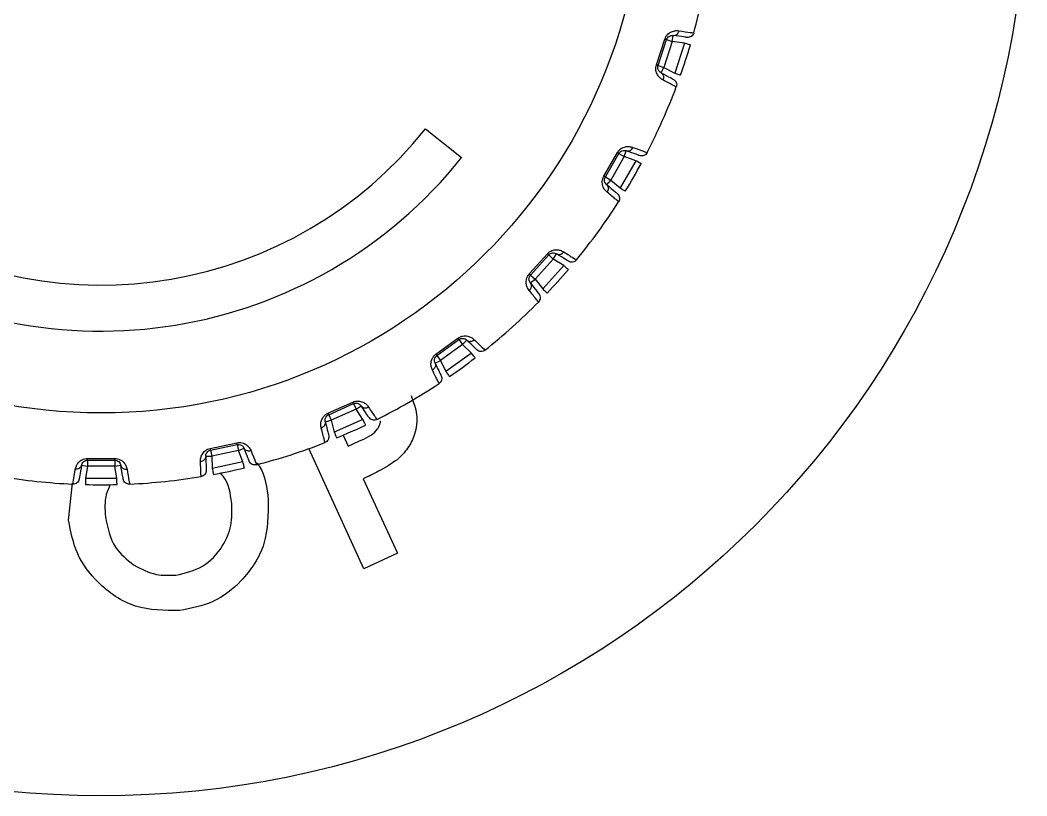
# Model space of a CAD drawing. Header units: millimetres. Extents: x 0 to 279, y 0 to 216.
# Drawn here: x 216.78 to 223.33, y 95.41 to 100.46 of the extents above; entities that cross this region are included whole.
import ezdxf

# ---------------------------------------------------------------- set-up
doc = ezdxf.new("R2010")
doc.units = ezdxf.units.MM

msp = doc.modelspace()

# ---------------------------------------------------------------- linework, layer by layer
at = {"color": 7, "linetype": 'Continuous', "lineweight": 25}
for p, q in [((220.9216, 100.1707), (220.9765, 100.3397)), ((220.9326, 100.1678), (220.9871, 100.3356)), ((221.0252, 100.3232), (220.9706, 100.1554)), ((220.9871, 100.3356), (221.0252, 100.3232)), ((221.0252, 100.3232), (221.0307, 100.3628)), ((221.1043, 100.3121), (221.0252, 100.3232)), ((221.1043, 100.3121), (221.0412, 100.1179)), ((220.9326, 100.1678), (220.9706, 100.1554)), ((220.9519, 100.1201), (220.9706, 100.1554)), ((220.9706, 100.1554), (221.0412, 100.1179)), ((219.4187, 99.7548), (219.6532, 99.5678)), ((220.5791, 99.447), (220.6679, 99.601)), ((220.7121, 99.5747), (220.7258, 99.6123)), ((220.5892, 99.4419), (220.6775, 99.5947)), ((220.7121, 99.5747), (220.6239, 99.4219)), ((220.6775, 99.5947), (220.7121, 99.5747)), ((220.7872, 99.5474), (220.6851, 99.3705)), ((220.7872, 99.5474), (220.7121, 99.5747)), ((220.5892, 99.4419), (220.6239, 99.4219)), ((220.5982, 99.3913), (220.6239, 99.4219)), ((220.6239, 99.4219), (220.6851, 99.3705)), ((220.0936, 98.8104), (220.2125, 98.9425)), ((220.1025, 98.8033), (220.2205, 98.9344)), ((220.2502, 98.9076), (220.1322, 98.7765)), ((220.2205, 98.9344), (220.2502, 98.9076)), ((220.2502, 98.9076), (220.2714, 98.9416)), ((220.318, 98.8653), (220.2502, 98.9076)), ((220.318, 98.8653), (220.1814, 98.7136)), ((220.1007, 98.7519), (220.1322, 98.7765)), ((220.1025, 98.8033), (220.1322, 98.7765)), ((220.1322, 98.7765), (220.1814, 98.7136)), ((219.4863, 98.2886), (219.6301, 98.3931)), ((219.4935, 98.2798), (219.6363, 98.3835)), ((219.6363, 98.3835), (219.6598, 98.3512)), ((219.6598, 98.3512), (219.6876, 98.38)), ((219.6598, 98.3512), (219.517, 98.2475)), ((219.7173, 98.2957), (219.5521, 98.1757)), ((219.7173, 98.2957), (219.6598, 98.3512)), ((219.4811, 98.2299), (219.517, 98.2475)), ((219.4935, 98.2798), (219.517, 98.2475)), ((219.517, 98.2475), (219.5521, 98.1757)), ((218.7839, 97.9045), (218.9463, 97.9768)), ((218.7891, 97.8944), (218.9503, 97.9662)), ((218.9503, 97.9662), (218.9665, 97.9296)), ((218.7891, 97.8944), (218.8054, 97.8579)), ((218.9665, 97.9296), (218.8054, 97.8579)), ((218.9665, 97.9296), (218.9997, 97.952)), ((219.0112, 97.8634), (218.9665, 97.9296)), ((218.7665, 97.8482), (218.8054, 97.8579)), ((218.8054, 97.8579), (218.8247, 97.7803)), ((219.0112, 97.8634), (218.8247, 97.7803)), ((218.0169, 97.6749), (218.1908, 97.7118)), ((218.0199, 97.6639), (218.1925, 97.7006)), ((218.1925, 97.7006), (218.2008, 97.6614)), ((218.8826, 97.7613), (218.9153, 97.6902)), ((218.9153, 97.6902), (218.9848, 97.722)), ((218.0199, 97.6639), (218.0282, 97.6248)), ((218.2008, 97.6614), (218.0282, 97.6248)), ((218.2008, 97.6614), (218.2379, 97.6764)), ((218.2307, 97.5874), (218.2008, 97.6614)), ((219.0181, 96.8916), (218.6586, 97.6733)), ((217.2189, 97.6097), (217.3967, 97.6097)), ((217.2196, 97.5983), (217.396, 97.5983)), ((217.2196, 97.5983), (217.2196, 97.5583)), ((217.396, 97.5983), (217.396, 97.5583)), ((217.9882, 97.6234), (218.0282, 97.6248)), ((218.0282, 97.6248), (218.031, 97.5449)), ((218.2307, 97.5874), (218.031, 97.5449)), ((217.1802, 97.5653), (217.2196, 97.5583)), ((217.2196, 97.5583), (217.2057, 97.4796)), ((217.396, 97.5583), (217.2196, 97.5583)), ((217.396, 97.5583), (217.4354, 97.5653)), ((217.4099, 97.4796), (217.396, 97.5583)), ((217.0952, 97.2084), (217.1213, 97.4482)), ((217.4099, 97.4796), (217.2057, 97.4796)), ((219.013, 97.4775), (219.2364, 96.9921)), ((219.2364, 96.9921), (219.0181, 96.8916))]:
    msp.add_line(p, q, dxfattribs=at)
for radius in [6.025, 3.5325]:
    msp.add_circle((217.3078, 101.4383), radius, dxfattribs=at)
for radius, start, end in [(4, 344.64609, 351.35391), (4, 340.52262, 343.47738), (4, 332.64609, 339.35391), (2.7, 238.01427, 321.4265), (3, 237.15691, 321.4265), (4, 328.52262, 331.47738), (4, 320.64609, 327.35391), (4, 316.52262, 319.47738), (4, 308.64609, 315.35391), (4, 304.52262, 307.47738), (4, 296.64609, 303.35391), (4, 292.52262, 295.47738), (4, 284.64609, 291.35391), (4, 280.52262, 283.47738), (4, 260.64609, 267.35391), (4, 268.52262, 271.47738), (4, 272.64609, 279.35391)]:
    msp.add_arc((217.3078, 101.4383), radius, start, end, dxfattribs=at)
for points, knots in [([(220.9765, 100.3397), (220.9788, 100.3453), (220.9834, 100.3568), (220.9945, 100.3701), (221.0071, 100.3805), (221.024, 100.3896), (221.0459, 100.3954), (221.0607, 100.3941), (221.0686, 100.3935)], [0, 0, 0, 0, 0.116749, 0.241492, 0.359214, 0.490782, 0.725952, 1, 1, 1, 1]), ([(221.0307, 100.3628), (221.0353, 100.3629), (221.0446, 100.363), (221.0563, 100.3706), (221.0647, 100.3812), (221.0673, 100.3894), (221.0686, 100.3935)], [0, 0, 0, 0, 0.279633, 0.559107, 0.779383, 1, 1, 1, 1]), ([(221.0686, 100.3935), (221.0966, 100.3893), (221.1522, 100.3811), (221.1608, 100.3798), (221.165, 100.3792)], [0, 0, 0, 0, 0.501516, 1, 1, 1, 1]), ([(220.9871, 100.3356), (220.987, 100.3357), (220.9868, 100.3359), (220.9846, 100.3368), (220.9813, 100.338), (220.9781, 100.3392), (220.9765, 100.3397)], [0, 0, 0, 0, 0.249955, 0.5, 0.750045, 1, 1, 1, 1]), ([(220.9871, 100.3356), (220.988, 100.3378), (220.9898, 100.3426), (220.9959, 100.3513), (221.0123, 100.3641), (221.0227, 100.3634), (221.0307, 100.3628)], [0, 0, 0, 0, 0.067879, 0.14499, 0.346713, 1, 1, 1, 1]), ([(221.1209, 100.3502), (221.1168, 100.3507), (221.1086, 100.3519), (221.0567, 100.3592), (221.0307, 100.3628)], [0, 0, 0, 0, 0.499977, 1, 1, 1, 1]), ([(220.9645, 100.073), (220.9578, 100.0772), (220.9451, 100.0849), (220.9309, 100.1023), (220.9224, 100.1196), (220.9184, 100.1355), (220.9172, 100.1528), (220.9202, 100.1649), (220.9216, 100.1707)], [0, 0, 0, 0, 0.271888, 0.508742, 0.639285, 0.758136, 0.883791, 1, 1, 1, 1]), ([(220.9326, 100.1678), (220.9324, 100.1678), (220.9321, 100.1677), (220.9299, 100.1683), (220.9265, 100.1692), (220.9232, 100.1702), (220.9216, 100.1707)], [0, 0, 0, 0, 0.249996, 0.499991, 0.749971, 1, 1, 1, 1]), ([(220.9519, 100.1201), (220.9451, 100.1243), (220.9362, 100.1299), (220.9304, 100.15), (220.9307, 100.1605), (220.932, 100.1655), (220.9326, 100.1678)], [0, 0, 0, 0, 0.653287, 0.85501, 0.932121, 1, 1, 1, 1]), ([(220.9519, 100.1201), (220.9556, 100.1174), (220.963, 100.1119), (220.968, 100.0988), (220.9685, 100.0852), (220.9659, 100.0771), (220.9645, 100.073)], [0, 0, 0, 0, 0.279633, 0.559107, 0.779383, 1, 1, 1, 1]), ([(220.9519, 100.1201), (220.975, 100.1078), (221.0213, 100.0832), (221.0286, 100.0793), (221.0323, 100.0773)], [0, 0, 0, 0, 0.500023, 1, 1, 1, 1]), ([(221.0509, 100.0279), (221.0471, 100.0299), (221.0395, 100.0339), (220.9895, 100.06), (220.9645, 100.073)], [0, 0, 0, 0, 0.498484, 1, 1, 1, 1]), ([(220.6679, 99.601), (220.6713, 99.6059), (220.6782, 99.6162), (220.6919, 99.627), (220.7063, 99.6345), (220.7248, 99.6398), (220.7474, 99.641), (220.7616, 99.6367), (220.7692, 99.6344)], [0, 0, 0, 0, 0.1167489, 0.2414914, 0.3592134, 0.4907818, 0.7259521, 1, 1, 1, 1]), ([(220.6775, 99.5947), (220.6774, 99.5948), (220.6772, 99.5951), (220.6752, 99.5964), (220.6723, 99.5983), (220.6694, 99.6001), (220.6679, 99.601)], [0, 0, 0, 0, 0.249955, 0.5, 0.750045, 1, 1, 1, 1]), ([(220.6775, 99.5947), (220.6788, 99.5967), (220.6816, 99.601), (220.6893, 99.6082), (220.708, 99.6174), (220.7181, 99.6145), (220.7258, 99.6123)], [0, 0, 0, 0, 0.067879, 0.14499, 0.346713, 1, 1, 1, 1]), ([(220.7258, 99.6123), (220.7303, 99.6114), (220.7393, 99.6095), (220.7524, 99.6146), (220.7628, 99.6232), (220.7671, 99.6307), (220.7692, 99.6344)], [0, 0, 0, 0, 0.279633, 0.559107, 0.779383, 1, 1, 1, 1]), ([(220.8113, 99.5812), (220.8075, 99.5826), (220.7997, 99.5854), (220.7504, 99.6033), (220.7258, 99.6123)], [0, 0, 0, 0, 0.499977, 1, 1, 1, 1]), ([(220.7692, 99.6344), (220.7957, 99.6245), (220.8484, 99.6049), (220.8565, 99.6019), (220.8605, 99.6004)], [0, 0, 0, 0, 0.501516, 1, 1, 1, 1]), ([(220.6008, 99.3426), (220.595, 99.348), (220.5843, 99.3582), (220.5739, 99.3783), (220.5693, 99.3969), (220.5686, 99.4133), (220.5711, 99.4305), (220.5765, 99.4416), (220.5791, 99.447)], [0, 0, 0, 0, 0.2718889, 0.5087416, 0.639285, 0.7581362, 0.8837912, 1, 1, 1, 1]), ([(220.5892, 99.4419), (220.5891, 99.4419), (220.5888, 99.442), (220.5867, 99.443), (220.5835, 99.4446), (220.5806, 99.4462), (220.5791, 99.447)], [0, 0, 0, 0, 0.249996, 0.499991, 0.749971, 1, 1, 1, 1]), ([(220.5982, 99.3913), (220.5924, 99.3968), (220.5849, 99.4041), (220.5834, 99.4249), (220.5858, 99.4352), (220.5882, 99.4398), (220.5892, 99.4419)], [0, 0, 0, 0, 0.653287, 0.85501, 0.932121, 1, 1, 1, 1]), ([(220.5982, 99.3913), (220.6012, 99.3878), (220.6073, 99.3809), (220.6095, 99.367), (220.6072, 99.3537), (220.6029, 99.3463), (220.6008, 99.3426)], [0, 0, 0, 0, 0.279633, 0.559107, 0.779383, 1, 1, 1, 1]), ([(220.5982, 99.3913), (220.6183, 99.3744), (220.6584, 99.3407), (220.6648, 99.3354), (220.6679, 99.3327)], [0, 0, 0, 0, 0.500023, 1, 1, 1, 1]), ([(220.6759, 99.2805), (220.6726, 99.2833), (220.6659, 99.2888), (220.6225, 99.3246), (220.6008, 99.3426)], [0, 0, 0, 0, 0.4984838, 1, 1, 1, 1]), ([(220.2125, 98.9425), (220.2168, 98.9467), (220.2258, 98.9552), (220.2413, 98.963), (220.257, 98.9673), (220.2762, 98.9687), (220.2985, 98.9651), (220.3115, 98.958), (220.3185, 98.9541)], [0, 0, 0, 0, 0.116749, 0.241491, 0.359213, 0.490782, 0.725952, 1, 1, 1, 1]), ([(220.2205, 98.9344), (220.2222, 98.9361), (220.2259, 98.9397), (220.2349, 98.9452), (220.2551, 98.9503), (220.2644, 98.9453), (220.2714, 98.9416)], [0, 0, 0, 0, 0.067879, 0.14499, 0.346713, 1, 1, 1, 1]), ([(220.2714, 98.9416), (220.2757, 98.9397), (220.2841, 98.9361), (220.298, 98.9383), (220.3099, 98.9446), (220.3157, 98.9509), (220.3185, 98.9541)], [0, 0, 0, 0, 0.279633, 0.559107, 0.779383, 1, 1, 1, 1]), ([(220.3185, 98.9541), (220.3423, 98.939), (220.3899, 98.9088), (220.3971, 98.9042), (220.4008, 98.9019)], [0, 0, 0, 0, 0.5015162, 1, 1, 1, 1]), ([(220.2205, 98.9344), (220.2204, 98.9346), (220.2203, 98.9348), (220.2187, 98.9365), (220.2162, 98.939), (220.2137, 98.9413), (220.2125, 98.9425)], [0, 0, 0, 0, 0.249955, 0.5, 0.750045, 1, 1, 1, 1]), ([(220.3487, 98.8933), (220.3452, 98.8955), (220.3382, 98.8999), (220.2937, 98.9277), (220.2714, 98.9416)], [0, 0, 0, 0, 0.499977, 1, 1, 1, 1]), ([(220.0931, 98.7038), (220.0885, 98.7103), (220.0801, 98.7225), (220.0741, 98.7443), (220.0735, 98.7635), (220.0762, 98.7796), (220.0823, 98.7959), (220.0899, 98.8057), (220.0936, 98.8104)], [0, 0, 0, 0, 0.274021, 0.509212, 0.640733, 0.758507, 0.883224, 1, 1, 1, 1]), ([(220.1007, 98.7519), (220.0962, 98.7585), (220.0903, 98.7672), (220.0932, 98.7879), (220.0977, 98.7974), (220.1009, 98.8014), (220.1025, 98.8033)], [0, 0, 0, 0, 0.653287, 0.85501, 0.932121, 1, 1, 1, 1]), ([(220.1007, 98.7519), (220.1029, 98.7479), (220.1075, 98.7399), (220.1067, 98.7258), (220.1017, 98.7133), (220.096, 98.7069), (220.0931, 98.7038)], [0, 0, 0, 0, 0.279633, 0.559107, 0.779383, 1, 1, 1, 1]), ([(220.1025, 98.8033), (220.1023, 98.8033), (220.102, 98.8034), (220.1002, 98.8049), (220.0974, 98.8071), (220.0949, 98.8093), (220.0936, 98.8104)], [0, 0, 0, 0, 0.2499958, 0.4999914, 0.7499715, 1, 1, 1, 1]), ([(220.1007, 98.7519), (220.1168, 98.7312), (220.1491, 98.6899), (220.1542, 98.6834), (220.1567, 98.6801)], [0, 0, 0, 0, 0.500023, 1, 1, 1, 1]), ([(220.1537, 98.6274), (220.151, 98.6308), (220.1456, 98.6375), (220.1106, 98.6816), (220.0931, 98.7038)], [0, 0, 0, 0, 0.498484, 1, 1, 1, 1]), ([(219.6301, 98.3931), (219.6352, 98.3963), (219.6457, 98.4028), (219.6626, 98.4071), (219.6788, 98.4081), (219.6978, 98.4055), (219.719, 98.3973), (219.7302, 98.3877), (219.7362, 98.3825)], [0, 0, 0, 0, 0.116749, 0.241491, 0.359213, 0.490782, 0.725952, 1, 1, 1, 1]), ([(219.6363, 98.3835), (219.6362, 98.3837), (219.6362, 98.384), (219.6349, 98.386), (219.633, 98.3889), (219.6311, 98.3917), (219.6301, 98.3931)], [0, 0, 0, 0, 0.249955, 0.5, 0.750045, 1, 1, 1, 1]), ([(219.6363, 98.3835), (219.6383, 98.3848), (219.6426, 98.3876), (219.6526, 98.3911), (219.6734, 98.3918), (219.6814, 98.3851), (219.6876, 98.38)], [0, 0, 0, 0, 0.067879, 0.14499, 0.346713, 1, 1, 1, 1]), ([(219.6876, 98.38), (219.6913, 98.3773), (219.6988, 98.3719), (219.7129, 98.3712), (219.7259, 98.3749), (219.7328, 98.3799), (219.7362, 98.3825)], [0, 0, 0, 0, 0.279633, 0.559107, 0.779383, 1, 1, 1, 1]), ([(219.7531, 98.3167), (219.7501, 98.3196), (219.7442, 98.3253), (219.7064, 98.3617), (219.6876, 98.38)], [0, 0, 0, 0, 0.499977, 1, 1, 1, 1]), ([(219.7362, 98.3825), (219.7564, 98.3627), (219.7966, 98.3233), (219.8028, 98.3172), (219.8058, 98.3142)], [0, 0, 0, 0, 0.501516, 1, 1, 1, 1]), ([(219.4637, 98.1844), (219.4606, 98.1918), (219.4549, 98.2054), (219.4536, 98.2281), (219.457, 98.2469), (219.463, 98.2621), (219.4723, 98.2768), (219.4817, 98.2848), (219.4863, 98.2886)], [0, 0, 0, 0, 0.2740206, 0.5092124, 0.6407328, 0.7585069, 0.8832243, 1, 1, 1, 1]), ([(219.4935, 98.2798), (219.4934, 98.2799), (219.4931, 98.2801), (219.4916, 98.2818), (219.4894, 98.2846), (219.4873, 98.2873), (219.4863, 98.2886)], [0, 0, 0, 0, 0.249996, 0.499991, 0.749971, 1, 1, 1, 1]), ([(219.4811, 98.2299), (219.4825, 98.2255), (219.4852, 98.2168), (219.4816, 98.2032), (219.4741, 98.192), (219.4671, 98.1869), (219.4637, 98.1844)], [0, 0, 0, 0, 0.279633, 0.559107, 0.779383, 1, 1, 1, 1]), ([(219.4811, 98.2299), (219.4781, 98.2374), (219.4741, 98.2471), (219.4813, 98.2667), (219.4877, 98.2751), (219.4917, 98.2783), (219.4935, 98.2798)], [0, 0, 0, 0, 0.653287, 0.85501, 0.932121, 1, 1, 1, 1]), ([(219.4811, 98.2299), (219.4926, 98.2064), (219.5156, 98.1592), (219.5192, 98.1518), (219.521, 98.1481)], [0, 0, 0, 0, 0.500023, 1, 1, 1, 1]), ([(219.507, 98.0971), (219.5051, 98.101), (219.5013, 98.1087), (219.4762, 98.1591), (219.4637, 98.1844)], [0, 0, 0, 0, 0.498484, 1, 1, 1, 1]), ([(218.9463, 97.9768), (218.9519, 97.9788), (218.9635, 97.983), (218.9809, 97.9837), (218.9971, 97.9813), (219.0152, 97.9747), (219.034, 97.9624), (219.043, 97.9506), (219.0478, 97.9443)], [0, 0, 0, 0, 0.116183, 0.241861, 0.360661, 0.491251, 0.728082, 1, 1, 1, 1]), ([(218.9503, 97.9662), (218.9503, 97.9663), (218.9503, 97.9667), (218.9495, 97.9689), (218.9482, 97.9721), (218.9469, 97.9753), (218.9463, 97.9768)], [0, 0, 0, 0, 0.249955, 0.5, 0.750045, 1, 1, 1, 1]), ([(218.9503, 97.9662), (218.9525, 97.967), (218.9573, 97.9688), (218.9678, 97.9702), (218.9883, 97.9666), (218.9948, 97.9583), (218.9997, 97.952)], [0, 0, 0, 0, 0.067879, 0.14499, 0.346713, 1, 1, 1, 1]), ([(219.3249, 98.0184), (219.3402, 97.9777), (219.3708, 97.8965), (219.3562, 97.7734), (219.3072, 97.6725), (219.2588, 97.6248), (219.2346, 97.6009)], [0, 0, 0, 0, 0.28008, 0.559344, 0.779569, 1, 1, 1, 1]), ([(218.74, 97.8073), (218.7386, 97.8151), (218.7359, 97.8296), (218.7393, 97.8519), (218.7465, 97.8697), (218.7556, 97.8834), (218.7677, 97.8958), (218.7786, 97.9017), (218.7839, 97.9045)], [0, 0, 0, 0, 0.2718883, 0.5087422, 0.6392854, 0.7581363, 0.8837914, 1, 1, 1, 1]), ([(218.7665, 97.8482), (218.7651, 97.8561), (218.7633, 97.8664), (218.7744, 97.8841), (218.7824, 97.891), (218.7869, 97.8933), (218.7891, 97.8944)], [0, 0, 0, 0, 0.653287, 0.85501, 0.932121, 1, 1, 1, 1]), ([(218.7891, 97.8944), (218.789, 97.8945), (218.7887, 97.8947), (218.7876, 97.8968), (218.786, 97.8999), (218.7846, 97.903), (218.7839, 97.9045)], [0, 0, 0, 0, 0.249996, 0.499991, 0.749971, 1, 1, 1, 1]), ([(218.9997, 97.952), (219.0028, 97.9486), (219.009, 97.9418), (219.0226, 97.9382), (219.0361, 97.9391), (219.0439, 97.9426), (219.0478, 97.9443)], [0, 0, 0, 0, 0.279633, 0.559107, 0.779383, 1, 1, 1, 1]), ([(219.0506, 97.8765), (219.0483, 97.8799), (219.0437, 97.8868), (219.0144, 97.9303), (218.9997, 97.952)], [0, 0, 0, 0, 0.499977, 1, 1, 1, 1]), ([(219.0478, 97.9443), (219.0634, 97.9208), (219.0946, 97.8739), (219.0993, 97.8667), (219.1017, 97.8631)], [0, 0, 0, 0, 0.501516, 1, 1, 1, 1]), ([(218.7665, 97.8482), (218.767, 97.8436), (218.7679, 97.8344), (218.7615, 97.8219), (218.7518, 97.8125), (218.744, 97.809), (218.74, 97.8073)], [0, 0, 0, 0, 0.279633, 0.559107, 0.779383, 1, 1, 1, 1]), ([(218.7665, 97.8482), (218.7729, 97.8227), (218.7856, 97.7719), (218.7876, 97.7638), (218.7886, 97.7598)], [0, 0, 0, 0, 0.500023, 1, 1, 1, 1]), ([(218.9848, 97.722), (219.0278, 97.7404), (219.0816, 97.7634), (219.12, 97.8214), (219.1243, 97.8438), (219.1265, 97.855)], [0, 0, 0, 0, 0.665916, 0.832978, 1, 1, 1, 1]), ([(218.7643, 97.7129), (218.7633, 97.7171), (218.7611, 97.7254), (218.7471, 97.78), (218.74, 97.8073)], [0, 0, 0, 0, 0.498484, 1, 1, 1, 1]), ([(218.1908, 97.7118), (218.1967, 97.7126), (218.209, 97.7143), (218.2261, 97.7114), (218.2414, 97.7057), (218.2577, 97.6956), (218.2736, 97.6795), (218.28, 97.6661), (218.2834, 97.6589)], [0, 0, 0, 0, 0.116749, 0.241492, 0.359214, 0.490782, 0.725952, 1, 1, 1, 1]), ([(218.1925, 97.7006), (218.1925, 97.7007), (218.1926, 97.701), (218.1923, 97.7034), (218.1917, 97.7068), (218.1911, 97.7102), (218.1908, 97.7118)], [0, 0, 0, 0, 0.249955, 0.5, 0.750045, 1, 1, 1, 1]), ([(218.1925, 97.7006), (218.1949, 97.7009), (218.1999, 97.7017), (218.2104, 97.7008), (218.2298, 97.6931), (218.2344, 97.6836), (218.2379, 97.6764)], [0, 0, 0, 0, 0.0678787, 0.1449897, 0.3467126, 1, 1, 1, 1]), ([(217.9538, 97.5889), (217.954, 97.5968), (217.9544, 97.6116), (217.9624, 97.6327), (217.9731, 97.6486), (217.9848, 97.66), (217.9993, 97.6697), (218.0112, 97.6732), (218.0169, 97.6749)], [0, 0, 0, 0, 0.271887, 0.508743, 0.639286, 0.758137, 0.883792, 1, 1, 1, 1]), ([(217.9882, 97.6234), (217.9885, 97.6314), (217.9889, 97.6418), (218.0034, 97.6568), (218.0126, 97.6619), (218.0176, 97.6632), (218.0199, 97.6639)], [0, 0, 0, 0, 0.653287, 0.85501, 0.932121, 1, 1, 1, 1]), ([(218.0199, 97.6639), (218.0198, 97.664), (218.0196, 97.6643), (218.019, 97.6665), (218.0181, 97.6699), (218.0173, 97.6732), (218.0169, 97.6749)], [0, 0, 0, 0, 0.249996, 0.499991, 0.749971, 1, 1, 1, 1]), ([(218.2834, 97.6589), (218.278, 97.6579), (218.2673, 97.6558), (218.2533, 97.6598), (218.2431, 97.6669), (218.2396, 97.6733), (218.2379, 97.6764)], [0, 0, 0, 0, 0.280066, 0.559353, 0.779728, 1, 1, 1, 1]), ([(218.272, 97.592), (218.2705, 97.5958), (218.2674, 97.6035), (218.2477, 97.6521), (218.2379, 97.6764)], [0, 0, 0, 0, 0.499977, 1, 1, 1, 1]), ([(218.2834, 97.6589), (218.2937, 97.6327), (218.3144, 97.5803), (218.3176, 97.5723), (218.3192, 97.5683)], [0, 0, 0, 0, 0.501516, 1, 1, 1, 1]), ([(217.1394, 97.5387), (217.1412, 97.5464), (217.1446, 97.5608), (217.1568, 97.5797), (217.1706, 97.5931), (217.1845, 97.6018), (217.2006, 97.6083), (217.213, 97.6092), (217.2189, 97.6097)], [0, 0, 0, 0, 0.271887, 0.508744, 0.639287, 0.758137, 0.883792, 1, 1, 1, 1]), ([(217.1802, 97.5653), (217.1821, 97.573), (217.1847, 97.5832), (217.202, 97.5949), (217.2121, 97.5979), (217.2172, 97.5982), (217.2196, 97.5983)], [0, 0, 0, 0, 0.653287, 0.85501, 0.932121, 1, 1, 1, 1]), ([(217.2196, 97.5983), (217.2195, 97.5985), (217.2194, 97.5987), (217.2192, 97.6011), (217.2191, 97.6046), (217.219, 97.608), (217.2189, 97.6097)], [0, 0, 0, 0, 0.249996, 0.499991, 0.749971, 1, 1, 1, 1]), ([(217.396, 97.5983), (217.3961, 97.5985), (217.3962, 97.5988), (217.3964, 97.6011), (217.3966, 97.6046), (217.3967, 97.608), (217.3967, 97.6097)], [0, 0, 0, 0, 0.249955, 0.5, 0.750045, 1, 1, 1, 1]), ([(217.396, 97.5983), (217.3984, 97.5982), (217.4035, 97.5979), (217.4136, 97.5949), (217.431, 97.5832), (217.4335, 97.573), (217.4354, 97.5653)], [0, 0, 0, 0, 0.067879, 0.14499, 0.346713, 1, 1, 1, 1]), ([(217.3967, 97.6097), (217.4027, 97.6092), (217.415, 97.6084), (217.4312, 97.602), (217.4449, 97.5932), (217.4588, 97.5799), (217.471, 97.5609), (217.4744, 97.5464), (217.4763, 97.5387)], [0, 0, 0, 0, 0.116749, 0.241492, 0.359214, 0.490782, 0.725952, 1, 1, 1, 1]), ([(217.9882, 97.6234), (217.9877, 97.6188), (217.9867, 97.6096), (217.9778, 97.5987), (217.9664, 97.5915), (217.958, 97.5898), (217.9538, 97.5889)], [0, 0, 0, 0, 0.279633, 0.559107, 0.779383, 1, 1, 1, 1]), ([(217.9579, 97.4915), (217.9578, 97.4958), (217.9574, 97.5044), (217.955, 97.5607), (217.9538, 97.5889)], [0, 0, 0, 0, 0.498484, 1, 1, 1, 1]), ([(217.9882, 97.6234), (217.9891, 97.5971), (217.991, 97.5447), (217.9913, 97.5365), (217.9914, 97.5324)], [0, 0, 0, 0, 0.500023, 1, 1, 1, 1]), ([(218.3212, 97.5813), (218.3265, 97.5741), (218.3769, 97.5058), (218.3867, 97.4185), (218.3954, 97.3404)], [0, 0, 0, 0, 0.106051, 1, 1, 1, 1]), ([(219.2346, 97.6009), (219.195, 97.5748), (219.1242, 97.5281), (219.047, 97.493), (219.013, 97.4775)], [0, 0, 0, 0, 0.559601, 1, 1, 1, 1]), ([(217.1231, 97.4426), (217.1239, 97.4468), (217.1253, 97.4553), (217.1347, 97.5108), (217.1394, 97.5387)], [0, 0, 0, 0, 0.498484, 1, 1, 1, 1]), ([(217.1802, 97.5653), (217.1787, 97.5609), (217.1758, 97.5521), (217.1649, 97.5433), (217.1522, 97.5387), (217.1436, 97.5387), (217.1394, 97.5387)], [0, 0, 0, 0, 0.279633, 0.559107, 0.779383, 1, 1, 1, 1]), ([(217.1802, 97.5653), (217.1756, 97.5394), (217.1665, 97.4878), (217.1651, 97.4796), (217.1644, 97.4756)], [0, 0, 0, 0, 0.500023, 1, 1, 1, 1]), ([(217.4354, 97.5653), (217.4369, 97.5609), (217.4398, 97.5521), (217.4507, 97.5433), (217.4634, 97.5387), (217.472, 97.5387), (217.4763, 97.5387)], [0, 0, 0, 0, 0.279633, 0.559107, 0.779383, 1, 1, 1, 1]), ([(217.4512, 97.4756), (217.4505, 97.4796), (217.4491, 97.4878), (217.44, 97.5394), (217.4354, 97.5653)], [0, 0, 0, 0, 0.499977, 1, 1, 1, 1]), ([(217.4763, 97.5387), (217.481, 97.5108), (217.4903, 97.4553), (217.4918, 97.4468), (217.4925, 97.4426)], [0, 0, 0, 0, 0.501516, 1, 1, 1, 1]), ([(218.1573, 97.3173), (218.1489, 97.3818), (218.1393, 97.4565), (218.0891, 97.5079), (218.0823, 97.5149)], [0, 0, 0, 0, 0.86278, 1, 1, 1, 1]), ([(217.3666, 97.4396), (217.3569, 97.4184), (217.3266, 97.3525), (217.3319, 97.2791), (217.3356, 97.2293)], [0, 0, 0, 0, 0.3217836, 1, 1, 1, 1]), ([(217.7943, 96.85), (217.8549, 96.864), (217.9763, 96.8922), (218.0975, 97.0236), (218.161, 97.1712), (218.1586, 97.2686), (218.1573, 97.3173)], [0, 0, 0, 0, 0.279396, 0.559133, 0.779444, 1, 1, 1, 1]), ([(218.3954, 97.3404), (218.3948, 97.2434), (218.3936, 97.0492), (218.2411, 96.8172), (218.0425, 96.663), (217.8931, 96.634), (217.8184, 96.6195)], [0, 0, 0, 0, 0.279669, 0.559356, 0.779623, 1, 1, 1, 1]), ([(217.8184, 96.6195), (217.7202, 96.6198), (217.5236, 96.6204), (217.2923, 96.7801), (217.1392, 96.9821), (217.1098, 97.133), (217.0952, 97.2084)], [0, 0, 0, 0, 0.2796495, 0.5592076, 0.7795561, 1, 1, 1, 1]), ([(217.3356, 97.2293), (217.35, 97.1586), (217.3759, 97.0323), (217.4752, 96.952), (217.519, 96.9166)], [0, 0, 0, 0, 0.559409, 1, 1, 1, 1]), ([(217.519, 96.9166), (217.5674, 96.891), (217.654, 96.8452), (217.7514, 96.8485), (217.7943, 96.85)], [0, 0, 0, 0, 0.559352, 1, 1, 1, 1])]:
    msp.add_open_spline(points, degree=3, knots=knots, dxfattribs=at)
for points in [[(221.165, 100.3792), (221.1633, 100.3747), (221.1598, 100.3657), (221.1489, 100.3557), (221.1354, 100.3497), (221.1257, 100.35), (221.1209, 100.3502)], [(221.1426, 100.3007), (221.1421, 100.3009), (221.1409, 100.3012), (221.132, 100.3039), (221.1194, 100.3076), (221.1093, 100.3106), (221.1043, 100.3121)], [(221.0323, 100.0773), (221.0363, 100.0746), (221.0443, 100.0692), (221.0516, 100.0564), (221.0546, 100.042), (221.0521, 100.0326), (221.0509, 100.0279)], [(221.0412, 100.1179), (221.0461, 100.1162), (221.056, 100.1127), (221.0685, 100.1083), (221.0772, 100.1052), (221.0783, 100.1048), (221.0789, 100.1046)], [(220.8605, 99.6004), (220.8579, 99.5963), (220.8526, 99.5882), (220.8399, 99.5808), (220.8254, 99.5776), (220.816, 99.58), (220.8113, 99.5812)], [(220.8223, 99.5283), (220.8218, 99.5286), (220.8207, 99.5291), (220.8126, 99.5336), (220.801, 99.5399), (220.7918, 99.5449), (220.7872, 99.5474)], [(220.6851, 99.3705), (220.6896, 99.3678), (220.6985, 99.3623), (220.7098, 99.3554), (220.7177, 99.3506), (220.7187, 99.35), (220.7192, 99.3497)], [(220.6679, 99.3327), (220.6713, 99.3293), (220.678, 99.3223), (220.6825, 99.3082), (220.6824, 99.2935), (220.6781, 99.2848), (220.6759, 99.2805)], [(220.4008, 98.9019), (220.3973, 98.8985), (220.3905, 98.8917), (220.3765, 98.887), (220.3617, 98.8869), (220.353, 98.8912), (220.3487, 98.8933)], [(220.3484, 98.8393), (220.3479, 98.8397), (220.347, 98.8405), (220.34, 98.8465), (220.33, 98.8551), (220.322, 98.8619), (220.318, 98.8653)], [(220.1814, 98.7136), (220.1852, 98.7099), (220.1928, 98.7027), (220.2024, 98.6936), (220.2091, 98.6873), (220.21, 98.6864), (220.2104, 98.686)], [(220.1567, 98.6801), (220.1593, 98.676), (220.1644, 98.6678), (220.1659, 98.6531), (220.1627, 98.6387), (220.1567, 98.6312), (220.1537, 98.6274)], [(219.7416, 98.2639), (219.7412, 98.2644), (219.7405, 98.2654), (219.7349, 98.2727), (219.7268, 98.2832), (219.7205, 98.2915), (219.7173, 98.2957)], [(219.8058, 98.3142), (219.8018, 98.3116), (219.7936, 98.3064), (219.779, 98.3047), (219.7645, 98.3078), (219.7569, 98.3137), (219.7531, 98.3167)], [(219.5521, 98.1757), (219.555, 98.1713), (219.561, 98.1627), (219.5685, 98.1518), (219.5737, 98.1442), (219.5744, 98.1432), (219.5747, 98.1427)], [(219.521, 98.1481), (219.5227, 98.1435), (219.526, 98.1344), (219.5244, 98.1198), (219.5183, 98.1063), (219.5108, 98.1002), (219.507, 98.0971)], [(219.0284, 97.8273), (219.0282, 97.8278), (219.0277, 97.8289), (219.0237, 97.8373), (219.018, 97.8492), (219.0135, 97.8587), (219.0112, 97.8634)], [(219.1017, 97.8631), (219.0972, 97.8614), (219.0881, 97.858), (219.0734, 97.8594), (219.06, 97.8654), (219.0537, 97.8728), (219.0506, 97.8765)], [(218.8247, 97.7803), (218.8267, 97.7755), (218.8307, 97.7658), (218.8358, 97.7536), (218.8393, 97.7451), (218.8398, 97.7439), (218.84, 97.7434)], [(218.7886, 97.7598), (218.7892, 97.755), (218.7906, 97.7455), (218.786, 97.7314), (218.7772, 97.7196), (218.7686, 97.7151), (218.7643, 97.7129)], [(218.2401, 97.5485), (218.2399, 97.549), (218.2396, 97.5502), (218.2375, 97.5592), (218.2344, 97.5721), (218.232, 97.5823), (218.2307, 97.5874)], [(218.3192, 97.5683), (218.3144, 97.5676), (218.3048, 97.5661), (218.2908, 97.5705), (218.2788, 97.5792), (218.2743, 97.5877), (218.272, 97.592)], [(217.9914, 97.5324), (217.9911, 97.5275), (217.9904, 97.5179), (217.983, 97.5051), (217.9719, 97.4953), (217.9626, 97.4928), (217.9579, 97.4915)], [(218.031, 97.5449), (218.032, 97.5397), (218.0339, 97.5294), (218.0363, 97.5164), (218.038, 97.5073), (218.0382, 97.5062), (218.0383, 97.5056)], [(217.1644, 97.4756), (217.163, 97.4709), (217.1604, 97.4616), (217.1505, 97.4507), (217.1376, 97.4434), (217.128, 97.4429), (217.1231, 97.4426)], [(217.2057, 97.4796), (217.2056, 97.4744), (217.2053, 97.4639), (217.205, 97.4507), (217.2047, 97.4414), (217.2047, 97.4402), (217.2047, 97.4396)], [(217.4109, 97.4396), (217.4109, 97.4402), (217.4109, 97.4414), (217.4107, 97.4507), (217.4103, 97.4639), (217.41, 97.4744), (217.4099, 97.4796)], [(217.4925, 97.4426), (217.4876, 97.4429), (217.478, 97.4434), (217.4651, 97.4507), (217.4552, 97.4616), (217.4526, 97.4709), (217.4512, 97.4756)]]:
    msp.add_open_spline(points, degree=3, dxfattribs=at)

doc.saveas('drawing.dxf')
